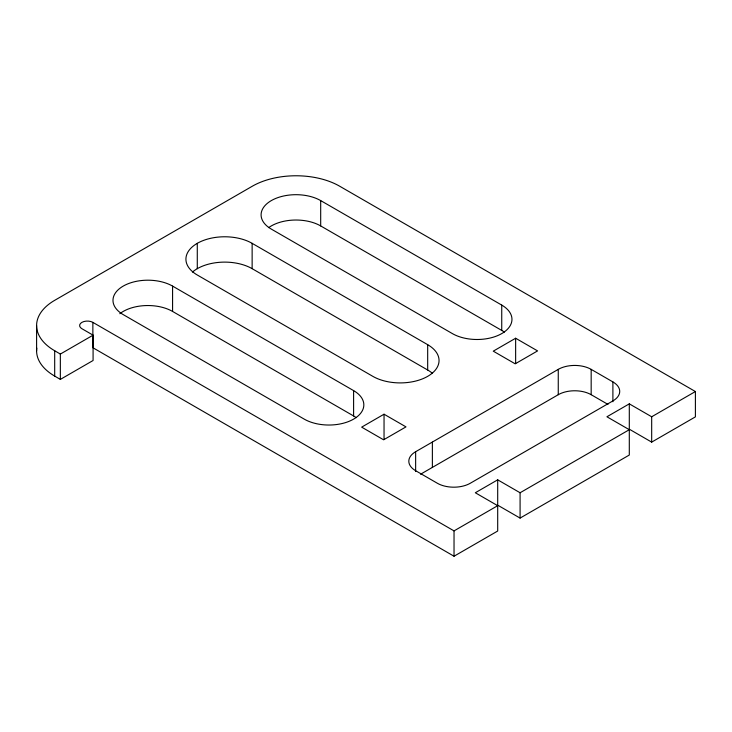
<?xml version="1.0" encoding="UTF-8"?>
<svg xmlns="http://www.w3.org/2000/svg" width="732" height="732" viewBox="0 0 732 732"><rect width="100%" height="100%" fill="white"/><g stroke="black" fill="none" stroke-linecap="round" stroke-linejoin="round"><path stroke-width="1.1" d="M60.344 379.405L60.344 354.068L93.083 335.165L93.083 360.501L60.344 379.405L54.69 376.083A61.753 35.648 0 0 1 36.792 348.075M384.044 414.211L361.663 427.14L383.605 439.804L405.986 426.884L384.044 414.211L384.044 439.548M515.639 338.239L493.258 351.159L515.2 363.822L537.581 350.903L515.639 338.239L515.639 363.575M415.639 471.545L415.639 451.717L558.26 369.367A23.278 13.432 0 0 1 591.172 369.367L612.894 381.912L612.894 401.74M420.561 474.226L558.26 394.704A23.278 13.432 0 0 1 591.172 394.704L607.963 404.393M497.696 479.835L497.696 505.172L520.086 518.091L629.3 455.039L629.3 429.702L520.086 492.755L497.696 479.835L475.315 492.755L497.696 505.684L497.696 531.02L454.032 556.229L92.863 347.709L92.863 322.373A7.759 4.474 0 0 0 81.892 322.373A7.759 4.474 0 0 0 81.892 328.705L93.083 335.165M629.3 403.854L629.3 429.19L651.681 442.119L695.4 416.874L695.4 391.538L651.681 416.773L629.3 403.854L606.919 416.773L629.3 429.702M92.863 322.373L454.032 530.892L497.696 505.684M695.4 391.538L339.666 186.212A61.753 35.648 0 0 0 252.339 186.212L54.69 300.33A61.753 35.648 0 0 0 54.69 350.747L54.69 376.083M320.689 200.595L501.74 305.088A34.907 20.157 0 0 1 501.74 333.591A34.907 20.157 0 0 1 452.367 333.591L271.316 229.098A34.907 20.157 0 0 1 271.316 200.595A34.907 20.157 0 0 1 320.689 200.595L320.689 225.932L501.74 330.425A34.907 20.157 0 0 1 504.348 332.108M252.137 243.335L427.68 344.68A38.787 22.39 0 0 1 427.68 376.349A38.787 22.39 0 0 1 372.826 376.349L197.283 275.003A38.787 22.39 0 0 1 197.283 243.335A38.787 22.39 0 0 1 252.137 243.335L252.137 268.671L427.68 370.017A38.787 22.39 0 0 1 432.31 373.247M172.578 286.102L353.602 390.613A34.907 20.157 0 0 1 353.602 419.125A34.907 20.157 0 0 1 304.228 419.125L123.205 314.604A34.907 20.157 0 0 1 123.205 286.102A34.907 20.157 0 0 1 172.578 286.102L172.578 311.439L353.602 415.959A34.907 20.157 0 0 1 356.21 417.643M54.69 350.747L60.344 354.068M651.681 416.773L651.681 442.119M591.172 369.367L591.172 394.704M558.26 369.367L558.26 394.704M520.086 492.755L520.086 518.091M501.74 305.088L501.74 330.425M454.032 530.892L454.032 556.229M432.374 442.119L432.374 467.455M427.68 344.68L427.68 370.017M353.602 390.613L353.602 415.959M197.283 243.335L197.283 268.671M36.6 325.539L36.6 350.875M192.461 272.066A38.787 22.39 0 0 1 252.137 268.671M119.801 313.726A34.907 20.157 0 0 1 172.578 311.439M268.708 227.615A34.907 20.157 0 0 1 320.689 225.932M612.894 381.912A23.278 13.432 0 0 1 612.894 400.916L470.273 483.257A23.278 13.432 0 0 1 437.361 483.257L415.639 470.713A23.278 13.432 0 0 1 415.639 451.717"/></g></svg>
